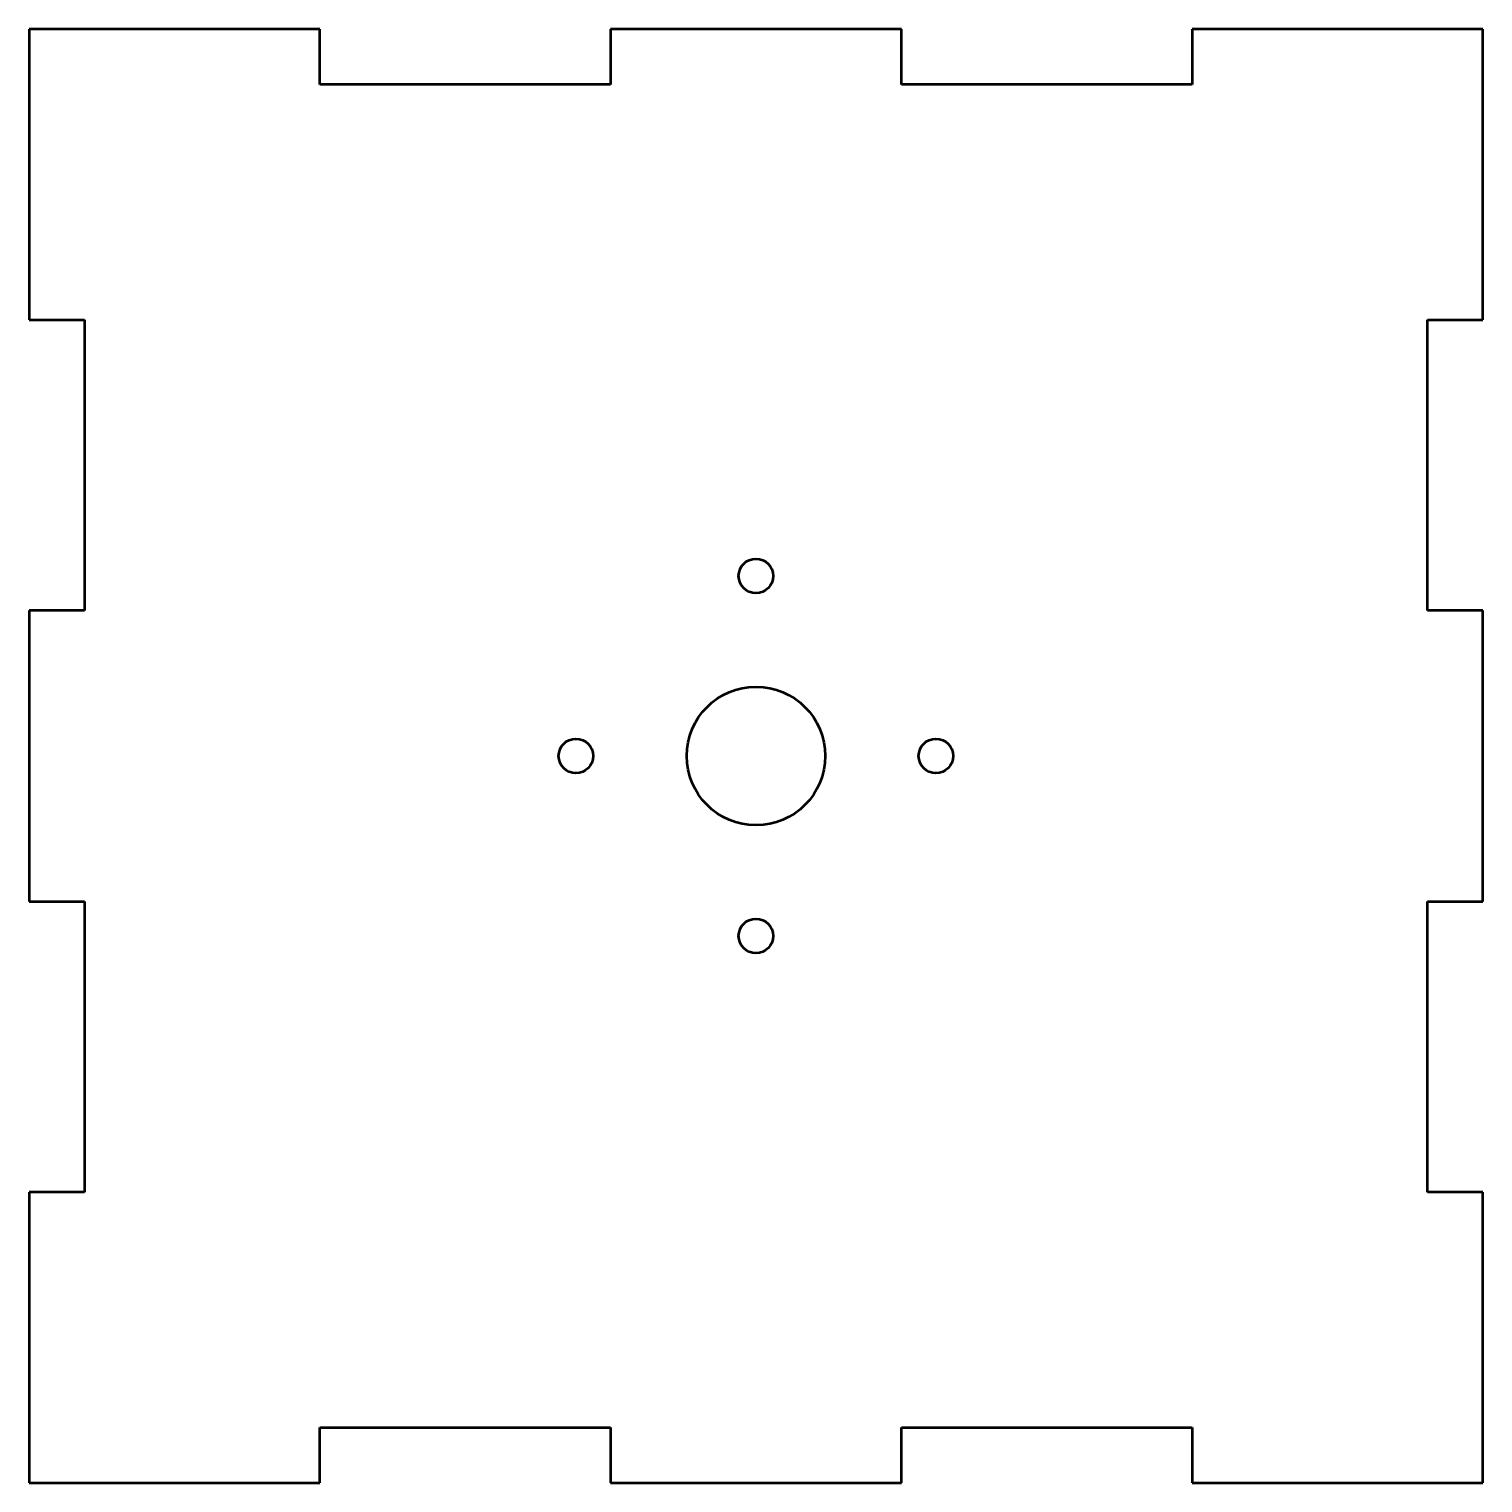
# Model space of a CAD drawing. Header units: millimetres. Extents: x 177 to 387, y 124 to 334.
import ezdxf

# ---------------------------------------------------------------- set-up
doc = ezdxf.new("R2010")
doc.units = ezdxf.units.MM
doc.header["$LTSCALE"] = 2
doc.layers.add('Visible (ISO)', color=7, linetype='Continuous', lineweight=50)

msp = doc.modelspace()

# ---------------------------------------------------------------- linework, layer by layer
at = {"layer": 'Visible (ISO)'}
for p, q in [((218.95, 334.2), (176.95, 334.2)), ((176.95, 334.2), (176.95, 292.2)), ((218.95, 326.2), (218.95, 334.2)), ((302.95, 334.2), (260.95, 334.2)), ((260.95, 334.2), (260.95, 326.2)), ((302.95, 326.2), (302.95, 334.2)), ((386.95, 334.2), (344.95, 334.2)), ((344.95, 334.2), (344.95, 326.2)), ((386.95, 292.2), (386.95, 334.2)), ((260.95, 326.2), (218.95, 326.2)), ((344.95, 326.2), (302.95, 326.2)), ((176.95, 292.2), (184.95, 292.2)), ((184.95, 292.2), (184.95, 250.2)), ((378.95, 250.2), (378.95, 292.2)), ((378.95, 292.2), (386.95, 292.2)), ((176.95, 250.2), (176.95, 208.2)), ((184.95, 250.2), (176.95, 250.2)), ((386.95, 250.2), (378.95, 250.2)), ((386.95, 208.2), (386.95, 250.2)), ((176.95, 208.2), (184.95, 208.2)), ((184.95, 208.2), (184.95, 166.2)), ((378.95, 166.2), (378.95, 208.2)), ((378.95, 208.2), (386.95, 208.2)), ((176.95, 166.2), (176.95, 124.2)), ((184.95, 166.2), (176.95, 166.2)), ((386.95, 166.2), (378.95, 166.2)), ((386.95, 124.2), (386.95, 166.2)), ((218.95, 132.2), (260.95, 132.2)), ((218.95, 124.2), (218.95, 132.2)), ((260.95, 132.2), (260.95, 124.2)), ((302.95, 124.2), (302.95, 132.2)), ((302.95, 132.2), (344.95, 132.2)), ((344.95, 132.2), (344.95, 124.2)), ((176.95, 124.2), (218.95, 124.2)), ((260.95, 124.2), (302.95, 124.2)), ((344.95, 124.2), (386.95, 124.2))]:
    msp.add_line(p, q, dxfattribs=at)
for centre, radius in [((281.95, 255.2), 2.5), ((281.95, 229.2), 10), ((255.95, 229.2), 2.5), ((307.95, 229.2), 2.5), ((281.95, 203.2), 2.5)]:
    msp.add_circle(centre, radius, dxfattribs=at)

doc.saveas('drawing.dxf')
